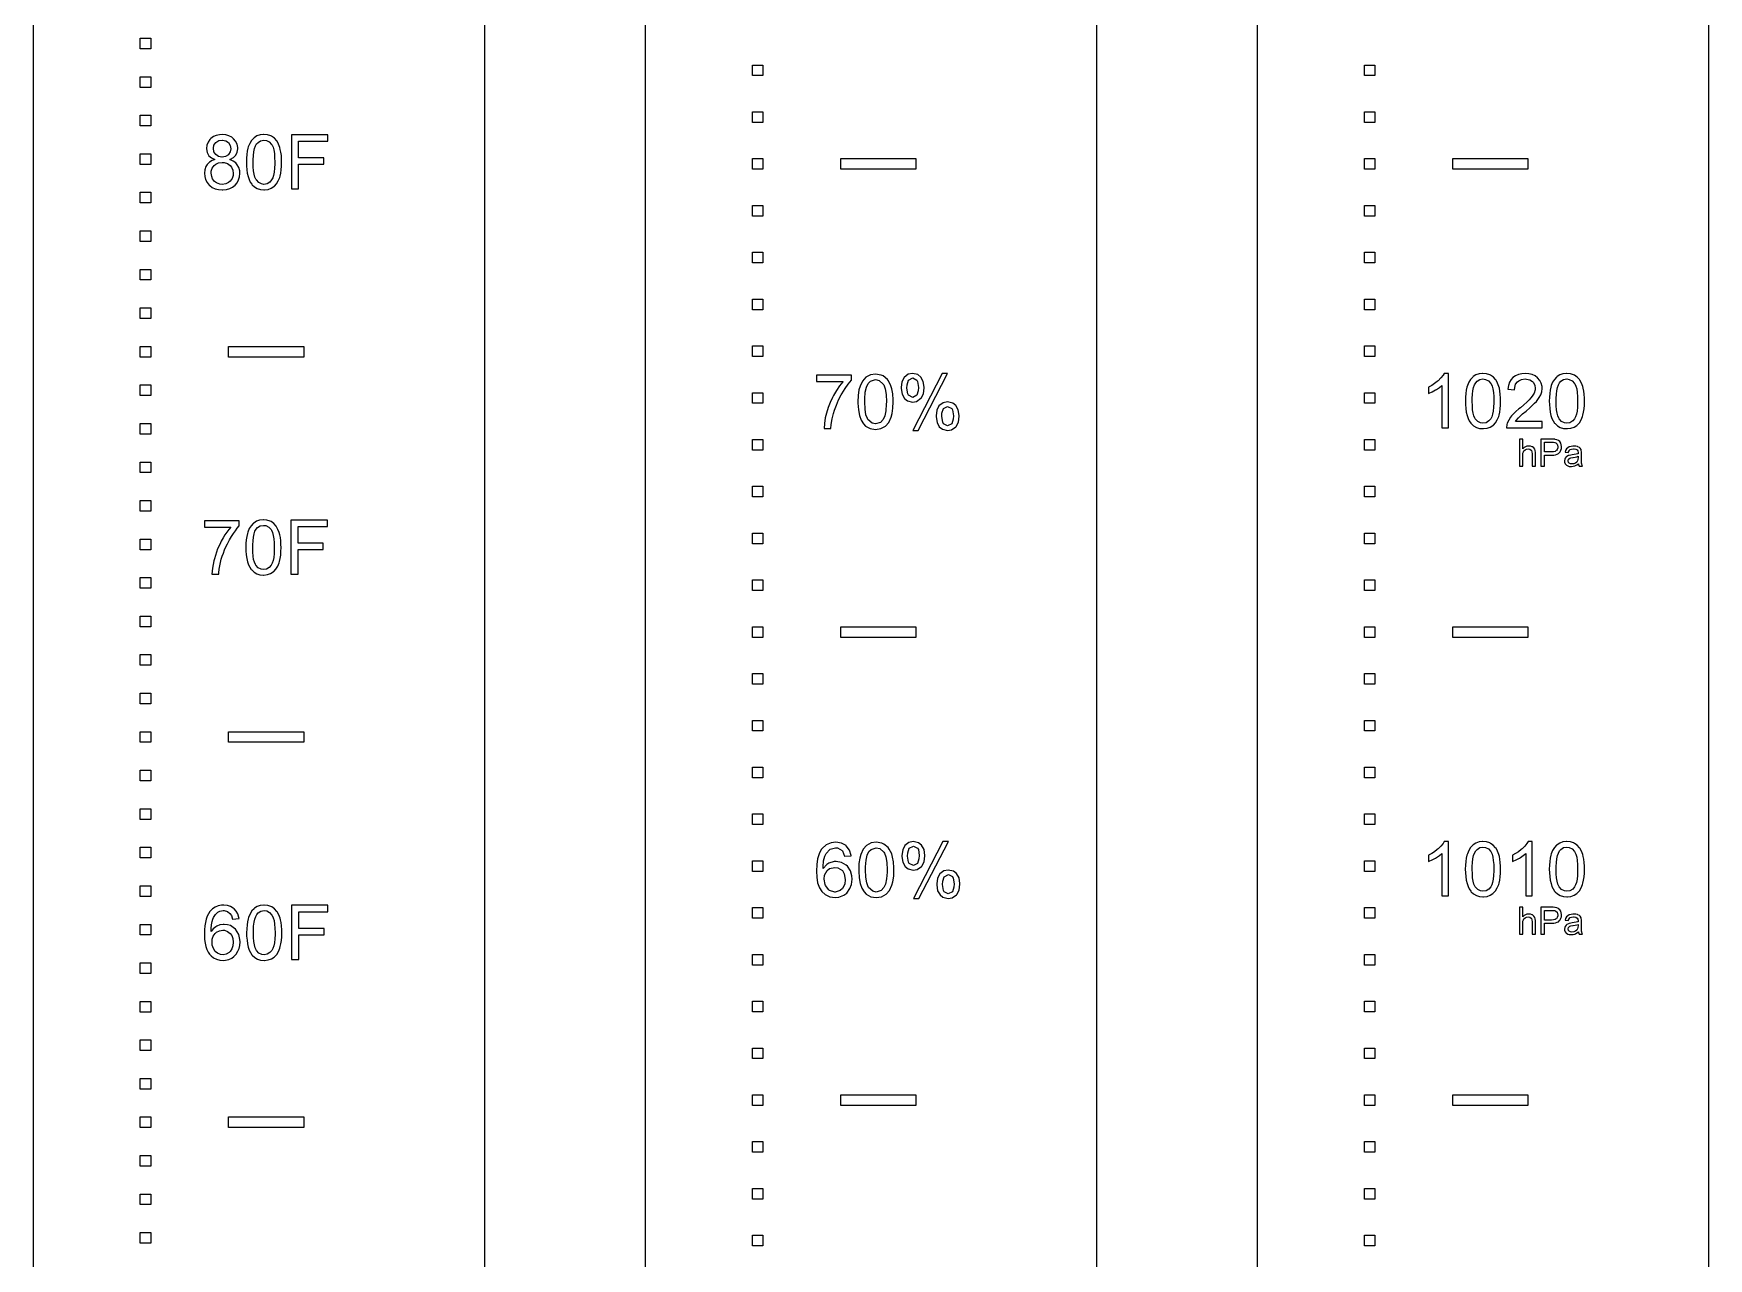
# Model space of a CAD drawing. Header units: inches. Extents: x 17799.5 to 17853.5, y 16359.4 to 16398.9.
# Drawn here: x 17833.978 to 17838.631, y 16377.838 to 16381.24 of the extents above; entities that cross this region are included whole.
import ezdxf

# ---------------------------------------------------------------- set-up
doc = ezdxf.new("R2010")
doc.units = ezdxf.units.IN
doc.header["$MEASUREMENT"] = 0

msp = doc.modelspace()

# ---------------------------------------------------------------- linework, layer by layer
at = {"color": 4, "linetype": 'ByBlock'}
for points in [[(17835.23, 16370.6776), (17833.9776, 16370.6776), (17833.9776, 16384.5786), (17835.23, 16384.5786)], [(17836.9303, 16370.6776), (17835.6779, 16370.6776), (17835.6779, 16384.5786), (17836.9303, 16384.5786)], [(17838.6306, 16370.6776), (17837.3782, 16370.6776), (17837.3782, 16384.5786), (17838.6306, 16384.5786)]]:
    msp.add_lwpolyline(points, close=True, dxfattribs=at)
at = {"color": 2, "linetype": 'ByBlock'}
for points in [[(17834.2743, 16381.2273), (17834.3033, 16381.2273), (17834.3033, 16381.1978), (17834.2743, 16381.1978)], [(17835.9746, 16381.1528), (17836.0036, 16381.1528), (17836.0036, 16381.1233), (17835.9746, 16381.1233)], [(17837.6749, 16381.1528), (17837.7039, 16381.1528), (17837.7039, 16381.1233), (17837.6749, 16381.1233)], [(17834.2743, 16381.1203), (17834.3033, 16381.1203), (17834.3033, 16381.0908), (17834.2743, 16381.0908)], [(17834.2743, 16381.0133), (17834.3033, 16381.0133), (17834.3033, 16380.9838), (17834.2743, 16380.9838)], [(17835.9746, 16381.0228), (17836.0036, 16381.0228), (17836.0036, 16380.9933), (17835.9746, 16380.9933)], [(17837.6749, 16381.0228), (17837.7039, 16381.0228), (17837.7039, 16380.9933), (17837.6749, 16380.9933)], [(17834.2743, 16380.9063), (17834.3033, 16380.9063), (17834.3033, 16380.8768), (17834.2743, 16380.8768)], [(17835.9746, 16380.8928), (17836.0036, 16380.8928), (17836.0036, 16380.8633), (17835.9746, 16380.8633)], [(17836.22, 16380.8928), (17836.4286, 16380.8928), (17836.4286, 16380.8633), (17836.22, 16380.8633)], [(17837.6749, 16380.8928), (17837.7039, 16380.8928), (17837.7039, 16380.8633), (17837.6749, 16380.8633)], [(17837.9203, 16380.8928), (17838.1289, 16380.8928), (17838.1289, 16380.8633), (17837.9203, 16380.8633)], [(17834.2743, 16380.7993), (17834.3033, 16380.7993), (17834.3033, 16380.7698), (17834.2743, 16380.7698)], [(17835.9746, 16380.7628), (17836.0036, 16380.7628), (17836.0036, 16380.7333), (17835.9746, 16380.7333)], [(17837.6749, 16380.7628), (17837.7039, 16380.7628), (17837.7039, 16380.7333), (17837.6749, 16380.7333)], [(17834.2743, 16380.6923), (17834.3033, 16380.6923), (17834.3033, 16380.6628), (17834.2743, 16380.6628)], [(17835.9746, 16380.6328), (17836.0036, 16380.6328), (17836.0036, 16380.6033), (17835.9746, 16380.6033)], [(17837.6749, 16380.6328), (17837.7039, 16380.6328), (17837.7039, 16380.6033), (17837.6749, 16380.6033)], [(17834.2743, 16380.5853), (17834.3033, 16380.5853), (17834.3033, 16380.5558), (17834.2743, 16380.5558)], [(17834.2743, 16380.4783), (17834.3033, 16380.4783), (17834.3033, 16380.4488), (17834.2743, 16380.4488)], [(17835.9746, 16380.5028), (17836.0036, 16380.5028), (17836.0036, 16380.4733), (17835.9746, 16380.4733)], [(17837.6749, 16380.5028), (17837.7039, 16380.5028), (17837.7039, 16380.4733), (17837.6749, 16380.4733)], [(17834.2743, 16380.3713), (17834.3033, 16380.3713), (17834.3033, 16380.3418), (17834.2743, 16380.3418)], [(17834.5197, 16380.3713), (17834.7283, 16380.3713), (17834.7283, 16380.3418), (17834.5197, 16380.3418)], [(17835.9746, 16380.3728), (17836.0036, 16380.3728), (17836.0036, 16380.3433), (17835.9746, 16380.3433)], [(17837.6749, 16380.3728), (17837.7039, 16380.3728), (17837.7039, 16380.3433), (17837.6749, 16380.3433)], [(17834.2743, 16380.2643), (17834.3033, 16380.2643), (17834.3033, 16380.2348), (17834.2743, 16380.2348)], [(17835.9746, 16380.2428), (17836.0036, 16380.2428), (17836.0036, 16380.2133), (17835.9746, 16380.2133)], [(17837.6749, 16380.2428), (17837.7039, 16380.2428), (17837.7039, 16380.2133), (17837.6749, 16380.2133)], [(17834.2743, 16380.1573), (17834.3033, 16380.1573), (17834.3033, 16380.1278), (17834.2743, 16380.1278)], [(17835.9746, 16380.1128), (17836.0036, 16380.1128), (17836.0036, 16380.0833), (17835.9746, 16380.0833)], [(17837.6749, 16380.1128), (17837.7039, 16380.1128), (17837.7039, 16380.0833), (17837.6749, 16380.0833)], [(17834.2743, 16380.0503), (17834.3033, 16380.0503), (17834.3033, 16380.0208), (17834.2743, 16380.0208)], [(17835.9746, 16379.9828), (17836.0036, 16379.9828), (17836.0036, 16379.9533), (17835.9746, 16379.9533)], [(17837.6749, 16379.9828), (17837.7039, 16379.9828), (17837.7039, 16379.9533), (17837.6749, 16379.9533)], [(17834.2743, 16379.9433), (17834.3033, 16379.9433), (17834.3033, 16379.9138), (17834.2743, 16379.9138)], [(17834.2743, 16379.8363), (17834.3033, 16379.8363), (17834.3033, 16379.8068), (17834.2743, 16379.8068)], [(17835.9746, 16379.8528), (17836.0036, 16379.8528), (17836.0036, 16379.8233), (17835.9746, 16379.8233)], [(17837.6749, 16379.8528), (17837.7039, 16379.8528), (17837.7039, 16379.8233), (17837.6749, 16379.8233)], [(17834.2743, 16379.7293), (17834.3033, 16379.7293), (17834.3033, 16379.6998), (17834.2743, 16379.6998)], [(17835.9746, 16379.7228), (17836.0036, 16379.7228), (17836.0036, 16379.6933), (17835.9746, 16379.6933)], [(17837.6749, 16379.7228), (17837.7039, 16379.7228), (17837.7039, 16379.6933), (17837.6749, 16379.6933)], [(17834.2743, 16379.6223), (17834.3033, 16379.6223), (17834.3033, 16379.5928), (17834.2743, 16379.5928)], [(17835.9746, 16379.5928), (17836.0036, 16379.5928), (17836.0036, 16379.5633), (17835.9746, 16379.5633)], [(17836.22, 16379.5928), (17836.4286, 16379.5928), (17836.4286, 16379.5633), (17836.22, 16379.5633)], [(17837.6749, 16379.5928), (17837.7039, 16379.5928), (17837.7039, 16379.5633), (17837.6749, 16379.5633)], [(17837.9203, 16379.5928), (17838.1289, 16379.5928), (17838.1289, 16379.5633), (17837.9203, 16379.5633)], [(17834.2743, 16379.5153), (17834.3033, 16379.5153), (17834.3033, 16379.4858), (17834.2743, 16379.4858)], [(17835.9746, 16379.4628), (17836.0036, 16379.4628), (17836.0036, 16379.4333), (17835.9746, 16379.4333)], [(17837.6749, 16379.4628), (17837.7039, 16379.4628), (17837.7039, 16379.4333), (17837.6749, 16379.4333)], [(17834.2743, 16379.4083), (17834.3033, 16379.4083), (17834.3033, 16379.3788), (17834.2743, 16379.3788)], [(17835.9746, 16379.3328), (17836.0036, 16379.3328), (17836.0036, 16379.3033), (17835.9746, 16379.3033)], [(17837.6749, 16379.3328), (17837.7039, 16379.3328), (17837.7039, 16379.3033), (17837.6749, 16379.3033)], [(17834.2743, 16379.3013), (17834.3033, 16379.3013), (17834.3033, 16379.2718), (17834.2743, 16379.2718)], [(17834.5197, 16379.3013), (17834.7283, 16379.3013), (17834.7283, 16379.2718), (17834.5197, 16379.2718)], [(17834.2743, 16379.1943), (17834.3033, 16379.1943), (17834.3033, 16379.1648), (17834.2743, 16379.1648)], [(17835.9746, 16379.2028), (17836.0036, 16379.2028), (17836.0036, 16379.1733), (17835.9746, 16379.1733)], [(17837.6749, 16379.2028), (17837.7039, 16379.2028), (17837.7039, 16379.1733), (17837.6749, 16379.1733)], [(17834.2743, 16379.0873), (17834.3033, 16379.0873), (17834.3033, 16379.0578), (17834.2743, 16379.0578)], [(17835.9746, 16379.0728), (17836.0036, 16379.0728), (17836.0036, 16379.0433), (17835.9746, 16379.0433)], [(17837.6749, 16379.0728), (17837.7039, 16379.0728), (17837.7039, 16379.0433), (17837.6749, 16379.0433)], [(17834.2743, 16378.9803), (17834.3033, 16378.9803), (17834.3033, 16378.9508), (17834.2743, 16378.9508)], [(17835.9746, 16378.9428), (17836.0036, 16378.9428), (17836.0036, 16378.9133), (17835.9746, 16378.9133)], [(17837.6749, 16378.9428), (17837.7039, 16378.9428), (17837.7039, 16378.9133), (17837.6749, 16378.9133)], [(17834.2743, 16378.8733), (17834.3033, 16378.8733), (17834.3033, 16378.8438), (17834.2743, 16378.8438)], [(17835.9746, 16378.8128), (17836.0036, 16378.8128), (17836.0036, 16378.7833), (17835.9746, 16378.7833)], [(17837.6749, 16378.8128), (17837.7039, 16378.8128), (17837.7039, 16378.7833), (17837.6749, 16378.7833)], [(17834.2743, 16378.7663), (17834.3033, 16378.7663), (17834.3033, 16378.7368), (17834.2743, 16378.7368)], [(17835.9746, 16378.6828), (17836.0036, 16378.6828), (17836.0036, 16378.6533), (17835.9746, 16378.6533)], [(17837.6749, 16378.6828), (17837.7039, 16378.6828), (17837.7039, 16378.6533), (17837.6749, 16378.6533)], [(17834.2743, 16378.6593), (17834.3033, 16378.6593), (17834.3033, 16378.6298), (17834.2743, 16378.6298)], [(17834.2743, 16378.5523), (17834.3033, 16378.5523), (17834.3033, 16378.5228), (17834.2743, 16378.5228)], [(17835.9746, 16378.5528), (17836.0036, 16378.5528), (17836.0036, 16378.5233), (17835.9746, 16378.5233)], [(17837.6749, 16378.5528), (17837.7039, 16378.5528), (17837.7039, 16378.5233), (17837.6749, 16378.5233)], [(17834.2743, 16378.4453), (17834.3033, 16378.4453), (17834.3033, 16378.4158), (17834.2743, 16378.4158)], [(17835.9746, 16378.4228), (17836.0036, 16378.4228), (17836.0036, 16378.3933), (17835.9746, 16378.3933)], [(17837.6749, 16378.4228), (17837.7039, 16378.4228), (17837.7039, 16378.3933), (17837.6749, 16378.3933)], [(17834.2743, 16378.3383), (17834.3033, 16378.3383), (17834.3033, 16378.3088), (17834.2743, 16378.3088)], [(17835.9746, 16378.2928), (17836.0036, 16378.2928), (17836.0036, 16378.2633), (17835.9746, 16378.2633)], [(17836.22, 16378.2928), (17836.4286, 16378.2928), (17836.4286, 16378.2633), (17836.22, 16378.2633)], [(17837.6749, 16378.2928), (17837.7039, 16378.2928), (17837.7039, 16378.2633), (17837.6749, 16378.2633)], [(17837.9203, 16378.2928), (17838.1289, 16378.2928), (17838.1289, 16378.2633), (17837.9203, 16378.2633)], [(17834.2743, 16378.2313), (17834.3033, 16378.2313), (17834.3033, 16378.2018), (17834.2743, 16378.2018)], [(17834.5197, 16378.2313), (17834.7283, 16378.2313), (17834.7283, 16378.2018), (17834.5197, 16378.2018)], [(17835.9746, 16378.1628), (17836.0036, 16378.1628), (17836.0036, 16378.1333), (17835.9746, 16378.1333)], [(17837.6749, 16378.1628), (17837.7039, 16378.1628), (17837.7039, 16378.1333), (17837.6749, 16378.1333)], [(17834.2743, 16378.1243), (17834.3033, 16378.1243), (17834.3033, 16378.0948), (17834.2743, 16378.0948)], [(17834.2743, 16378.0173), (17834.3033, 16378.0173), (17834.3033, 16377.9878), (17834.2743, 16377.9878)], [(17835.9746, 16378.0328), (17836.0036, 16378.0328), (17836.0036, 16378.0033), (17835.9746, 16378.0033)], [(17837.6749, 16378.0328), (17837.7039, 16378.0328), (17837.7039, 16378.0033), (17837.6749, 16378.0033)], [(17834.2743, 16377.9103), (17834.3033, 16377.9103), (17834.3033, 16377.8808), (17834.2743, 16377.8808)], [(17835.9746, 16377.9028), (17836.0036, 16377.9028), (17836.0036, 16377.8733), (17835.9746, 16377.8733)], [(17837.6749, 16377.9028), (17837.7039, 16377.9028), (17837.7039, 16377.8733), (17837.6749, 16377.8733)]]:
    msp.add_lwpolyline(points, close=True, dxfattribs=at)
at = {"color": 2, "linetype": 'ByBlock', "flags": 128}
for points in [[(17834.5449, 16380.9204), (17834.5449, 16380.924), (17834.5431, 16380.933), (17834.5392, 16380.9409), (17834.533, 16380.9481), (17834.5284, 16380.9521), (17834.5204, 16380.9564), (17834.5115, 16380.9589), (17834.5014, 16380.9596), (17834.4946, 16380.9593), (17834.4852, 16380.9575), (17834.4773, 16380.9539), (17834.4701, 16380.9485), (17834.4679, 16380.9463), (17834.4625, 16380.9387), (17834.4593, 16380.9305), (17834.4582, 16380.9211), (17834.4582, 16380.92), (17834.46, 16380.9103), (17834.464, 16380.9024), (17834.465, 16380.9006), (17834.4719, 16380.8948), (17834.4809, 16380.8901), (17834.474, 16380.888), (17834.4661, 16380.8833), (17834.4597, 16380.8768), (17834.4561, 16380.8711), (17834.4532, 16380.862), (17834.4525, 16380.8523), (17834.4532, 16380.8433), (17834.4557, 16380.8347), (17834.46, 16380.8268), (17834.4658, 16380.8195), (17834.4672, 16380.8181), (17834.4744, 16380.8131), (17834.4827, 16380.8091), (17834.4917, 16380.807), (17834.5017, 16380.8062), (17834.5039, 16380.8062), (17834.5136, 16380.8073), (17834.5226, 16380.8098), (17834.5305, 16380.8138), (17834.5374, 16380.8195), (17834.5431, 16380.8257), (17834.5474, 16380.8336), (17834.5503, 16380.8422), (17834.551, 16380.8516), (17834.5507, 16380.8588), (17834.5482, 16380.8678), (17834.5438, 16380.8757), (17834.5395, 16380.8808), (17834.532, 16380.8862), (17834.523, 16380.8901), (17834.5251, 16380.8912), (17834.5334, 16380.8959), (17834.5395, 16380.9024), (17834.5399, 16380.9027), (17834.5438, 16380.911)], [(17834.5244, 16380.9117), (17834.5194, 16380.9042), (17834.519, 16380.9038), (17834.5111, 16380.8988), (17834.5017, 16380.8973), (17834.5007, 16380.8973), (17834.4917, 16380.8991), (17834.4841, 16380.9042), (17834.4837, 16380.9045), (17834.4787, 16380.9121), (17834.4773, 16380.9215), (17834.4787, 16380.9301), (17834.4841, 16380.9377), (17834.4845, 16380.938), (17834.4924, 16380.9431), (17834.5017, 16380.9445), (17834.5025, 16380.9445), (17834.5115, 16380.9427), (17834.519, 16380.9377), (17834.5194, 16380.9373), (17834.5244, 16380.9297), (17834.5262, 16380.9204)], [(17834.6665, 16380.8916), (17834.6662, 16380.9017), (17834.6651, 16380.9107), (17834.6633, 16380.9186), (17834.6618, 16380.924), (17834.6582, 16380.933), (17834.6543, 16380.9409), (17834.6532, 16380.9423), (17834.6467, 16380.9496), (17834.6392, 16380.9549), (17834.6367, 16380.956), (17834.6277, 16380.9589), (17834.6179, 16380.9596), (17834.6169, 16380.9596), (17834.6071, 16380.9585), (17834.5982, 16380.9557), (17834.591, 16380.951), (17834.5895, 16380.9496), (17834.5834, 16380.9431), (17834.5784, 16380.9351), (17834.5744, 16380.9258), (17834.5733, 16380.9218), (17834.5715, 16380.9135), (17834.5701, 16380.9042), (17834.5694, 16380.8941), (17834.569, 16380.8829), (17834.5694, 16380.8732), (17834.5701, 16380.862), (17834.5715, 16380.852), (17834.5737, 16380.843), (17834.5766, 16380.835), (17834.5798, 16380.8278), (17834.5838, 16380.8217), (17834.5852, 16380.8203), (17834.5917, 16380.8142), (17834.5992, 16380.8098), (17834.6082, 16380.8073), (17834.6179, 16380.8062), (17834.6194, 16380.8062), (17834.6291, 16380.8073), (17834.6377, 16380.8106), (17834.6453, 16380.8152), (17834.6467, 16380.8163), (17834.6525, 16380.8228), (17834.6575, 16380.8307), (17834.6615, 16380.8404), (17834.6625, 16380.844), (17834.6644, 16380.8523), (17834.6658, 16380.8617), (17834.6665, 16380.8718), (17834.6669, 16380.8829)], [(17834.6478, 16380.8782), (17834.6474, 16380.866), (17834.6464, 16380.8552), (17834.6446, 16380.8462), (17834.6421, 16380.8394), (17834.6392, 16380.8336), (17834.6341, 16380.8278), (17834.6266, 16380.8232), (17834.6179, 16380.8214), (17834.6111, 16380.8224), (17834.6032, 16380.8264), (17834.5967, 16380.8336), (17834.5956, 16380.8354), (17834.5928, 16380.8415), (17834.5906, 16380.8494), (17834.5892, 16380.8588), (17834.5881, 16380.87), (17834.5881, 16380.8829), (17834.5881, 16380.8898), (17834.5888, 16380.9017), (17834.5899, 16380.9121), (17834.5917, 16380.9207), (17834.5942, 16380.9279), (17834.5974, 16380.9337), (17834.6014, 16380.938), (17834.6086, 16380.9427), (17834.6176, 16380.9445), (17834.6248, 16380.9434), (17834.6327, 16380.9395), (17834.6392, 16380.9322), (17834.6403, 16380.9305), (17834.6431, 16380.9243), (17834.6453, 16380.9168), (17834.6467, 16380.9071), (17834.6474, 16380.8959), (17834.6478, 16380.8829)], [(17834.714, 16380.8772), (17834.7842, 16380.8772), (17834.7842, 16380.8948), (17834.714, 16380.8948), (17834.714, 16380.9413), (17834.7953, 16380.9413), (17834.7953, 16380.9589), (17834.6939, 16380.9589), (17834.6939, 16380.8088), (17834.714, 16380.8088)], [(17834.532, 16380.8458), (17834.5291, 16380.8372), (17834.5237, 16380.83), (17834.5197, 16380.8264), (17834.5115, 16380.8228), (17834.5021, 16380.8214), (17834.4949, 16380.8221), (17834.4859, 16380.8257), (17834.4805, 16380.8293), (17834.4751, 16380.8369), (17834.4726, 16380.843), (17834.4712, 16380.8523), (17834.4715, 16380.8577), (17834.4744, 16380.8664), (17834.4798, 16380.8736), (17834.4837, 16380.8772), (17834.4917, 16380.8811), (17834.5014, 16380.8822), (17834.5075, 16380.8818), (17834.5161, 16380.879), (17834.5237, 16380.8736), (17834.5273, 16380.8693), (17834.5309, 16380.861), (17834.5323, 16380.8516)], [(17836.1852, 16380.2012), (17836.1807, 16380.1862), (17836.1772, 16380.1727), (17836.1746, 16380.157), (17836.1736, 16380.1435), (17836.1925, 16380.1435), (17836.1935, 16380.1547), (17836.1961, 16380.1701), (17836.1996, 16380.1849), (17836.2025, 16380.1942), (17836.2079, 16380.2086), (17836.214, 16380.2227), (17836.2214, 16380.2368), (17836.223, 16380.2397), (17836.2319, 16380.2544), (17836.2409, 16380.2669), (17836.2495, 16380.2775), (17836.2495, 16380.2916), (17836.1525, 16380.2916), (17836.1525, 16380.274), (17836.2262, 16380.274), (17836.2255, 16380.2733), (17836.2166, 16380.2621), (17836.2079, 16380.2493), (17836.1996, 16380.2349), (17836.197, 16380.2297), (17836.1906, 16380.2156)], [(17836.3655, 16380.2233), (17836.3645, 16380.24), (17836.3623, 16380.2532), (17836.3594, 16380.2621), (17836.353, 16380.2753), (17836.3498, 16380.2798), (17836.338, 16380.2894), (17836.3322, 16380.2919), (17836.3168, 16380.2942), (17836.3024, 16380.2923), (17836.2896, 16380.2855), (17836.2803, 16380.2749), (17836.2736, 16380.2605), (17836.2707, 16380.2503), (17836.2688, 16380.2352), (17836.2678, 16380.2176), (17836.2678, 16380.214), (17836.2691, 16380.1955), (17836.272, 16380.1797), (17836.2764, 16380.1669), (17836.2829, 16380.1563), (17836.2886, 16380.1502), (17836.3014, 16380.1432), (17836.3168, 16380.141), (17836.3312, 16380.1429), (17836.344, 16380.1499), (17836.3533, 16380.1602), (17836.3604, 16380.1749), (17836.3629, 16380.1849), (17836.3649, 16380.1999), (17836.3658, 16380.2176)], [(17836.452, 16380.258), (17836.4494, 16380.2743), (17836.4427, 16380.2862), (17836.434, 16380.2929), (17836.4193, 16380.2961), (17836.4071, 16380.2939), (17836.3959, 16380.2849), (17836.3902, 16380.2733), (17836.3879, 16380.2576), (17836.3879, 16380.2548), (17836.3905, 16380.2387), (17836.3969, 16380.2269), (17836.4052, 16380.2204), (17836.4196, 16380.2169), (17836.4305, 16380.2185), (17836.4427, 16380.2272), (17836.4433, 16380.2278), (17836.4497, 16380.24), (17836.452, 16380.2564)], [(17836.517, 16380.2961), (17836.5019, 16380.2961), (17836.4199, 16380.1381), (17836.4353, 16380.1381)], [(17837.9081, 16380.1452), (17837.9081, 16380.2963), (17837.8961, 16380.2963), (17837.8931, 16380.291), (17837.8875, 16380.2836), (17837.8801, 16380.2761), (17837.8771, 16380.2738), (17837.8696, 16380.2682), (17837.8618, 16380.263), (17837.8528, 16380.2585), (17837.8528, 16380.2406), (17837.855, 16380.2413), (17837.8632, 16380.2451), (17837.8722, 16380.2503), (17837.8748, 16380.2518), (17837.883, 16380.2574), (17837.8898, 16380.263), (17837.8898, 16380.1452)], [(17838.053, 16380.2279), (17838.0523, 16380.2383), (17838.0512, 16380.2473), (17838.0497, 16380.2551), (17838.0482, 16380.2604), (17838.0448, 16380.2694), (17838.0403, 16380.2772), (17838.0392, 16380.2791), (17838.0329, 16380.2862), (17838.0254, 16380.2914), (17838.0228, 16380.2926), (17838.0142, 16380.2952), (17838.0041, 16380.2963), (17838.003, 16380.2963), (17837.9933, 16380.2952), (17837.9847, 16380.2922), (17837.9772, 16380.2873), (17837.9757, 16380.2862), (17837.9697, 16380.2798), (17837.9649, 16380.2716), (17837.9608, 16380.2623), (17837.9596, 16380.2581), (17837.9578, 16380.2499), (17837.9563, 16380.2409), (17837.9555, 16380.2305), (17837.9552, 16380.2193), (17837.9555, 16380.2099), (17837.9563, 16380.1987), (17837.9578, 16380.1886), (17837.96, 16380.1796), (17837.9626, 16380.1714), (17837.966, 16380.1643), (17837.9701, 16380.1583), (17837.9712, 16380.1568), (17837.978, 16380.1508), (17837.9858, 16380.1463), (17837.9944, 16380.1437), (17838.0041, 16380.143), (17838.0056, 16380.143), (17838.0153, 16380.1441), (17838.0239, 16380.1471), (17838.0314, 16380.1516), (17838.0329, 16380.1527), (17838.0388, 16380.1594), (17838.0437, 16380.1673), (17838.0478, 16380.1766), (17838.0489, 16380.1807), (17838.0508, 16380.189), (17838.0519, 16380.1979), (17838.0527, 16380.2084), (17838.053, 16380.2193)], [(17838.1681, 16380.26), (17838.1659, 16380.269), (17838.1618, 16380.2768), (17838.1558, 16380.2843), (17838.149, 16380.2892), (17838.1412, 16380.2933), (17838.1319, 16380.2955), (17838.1218, 16380.2963), (17838.1121, 16380.2955), (17838.1027, 16380.2937), (17838.0945, 16380.2899), (17838.0874, 16380.2851), (17838.0822, 16380.2795), (17838.0777, 16380.272), (17838.0747, 16380.263), (17838.0728, 16380.2529), (17838.0919, 16380.2507), (17838.0923, 16380.257), (17838.0949, 16380.266), (17838.1001, 16380.2727), (17838.1035, 16380.2757), (17838.1113, 16380.2795), (17838.121, 16380.281), (17838.1251, 16380.2806), (17838.1341, 16380.2783), (17838.1416, 16380.2735), (17838.1431, 16380.272), (17838.1479, 16380.2641), (17838.1494, 16380.2548), (17838.149, 16380.2503), (17838.1461, 16380.2417), (17838.1408, 16380.2327), (17838.1375, 16380.2286), (17838.1322, 16380.2226), (17838.1255, 16380.2163), (17838.1173, 16380.2088), (17838.108, 16380.2009), (17838.1038, 16380.1976), (17838.0956, 16380.1905), (17838.0893, 16380.1841), (17838.0837, 16380.1781), (17838.0807, 16380.1744), (17838.0755, 16380.1662), (17838.0717, 16380.1583), (17838.0706, 16380.1549), (17838.0695, 16380.1452), (17838.1685, 16380.1452), (17838.1685, 16380.1632), (17838.0949, 16380.1632), (17838.0967, 16380.1654), (17838.1027, 16380.1733), (17838.1072, 16380.1774), (17838.1143, 16380.1837), (17838.124, 16380.1919), (17838.1248, 16380.1923), (17838.1337, 16380.2002), (17838.1412, 16380.2073), (17838.1475, 16380.2133), (17838.1524, 16380.2185), (17838.1547, 16380.2211), (17838.1606, 16380.229), (17838.1647, 16380.2368), (17838.1674, 16380.2451), (17838.1685, 16380.2544)], [(17838.2858, 16380.2279), (17838.2854, 16380.2383), (17838.2843, 16380.2473), (17838.2828, 16380.2551), (17838.2813, 16380.2604), (17838.2776, 16380.2694), (17838.2735, 16380.2772), (17838.2723, 16380.2791), (17838.266, 16380.2862), (17838.2585, 16380.2914), (17838.2559, 16380.2926), (17838.2469, 16380.2952), (17838.2372, 16380.2963), (17838.2361, 16380.2963), (17838.2264, 16380.2952), (17838.2174, 16380.2922), (17838.21, 16380.2873), (17838.2088, 16380.2862), (17838.2029, 16380.2798), (17838.1976, 16380.2716), (17838.1939, 16380.2623), (17838.1924, 16380.2581), (17838.1905, 16380.2499), (17838.1894, 16380.2409), (17838.1886, 16380.2305), (17838.1883, 16380.2193), (17838.1886, 16380.2099), (17838.1894, 16380.1987), (17838.1909, 16380.1886), (17838.1928, 16380.1796), (17838.1957, 16380.1714), (17838.1991, 16380.1643), (17838.2032, 16380.1583), (17838.2044, 16380.1568), (17838.2111, 16380.1508), (17838.2185, 16380.1463), (17838.2275, 16380.1437), (17838.2372, 16380.143), (17838.2387, 16380.143), (17838.2484, 16380.1441), (17838.257, 16380.1471), (17838.2645, 16380.1516), (17838.266, 16380.1527), (17838.272, 16380.1594), (17838.2768, 16380.1673), (17838.2806, 16380.1766), (17838.2817, 16380.1807), (17838.2835, 16380.189), (17838.2851, 16380.1979), (17838.2858, 16380.2084), (17838.2862, 16380.2193)], [(17836.3466, 16380.2112), (17836.3453, 16380.1926), (17836.3428, 16380.1781), (17836.3383, 16380.1682), (17836.3303, 16380.1602), (17836.3168, 16380.156), (17836.3069, 16380.1583), (17836.2957, 16380.1682), (17836.2941, 16380.1708), (17836.2899, 16380.1817), (17836.2877, 16380.1974), (17836.2867, 16380.2176), (17836.287, 16380.2259), (17836.2883, 16380.2442), (17836.2915, 16380.2583), (17836.2963, 16380.2682), (17836.3027, 16380.2746), (17836.3165, 16380.2791), (17836.3267, 16380.2769), (17836.3383, 16380.2669), (17836.3396, 16380.2644), (17836.3437, 16380.2535), (17836.346, 16380.2378), (17836.3469, 16380.2176)], [(17836.4356, 16380.248), (17836.4315, 16380.2355), (17836.4199, 16380.2294), (17836.4084, 16380.2355), (17836.4065, 16380.2394), (17836.4039, 16380.2557), (17836.4046, 16380.265), (17836.4084, 16380.2775), (17836.4199, 16380.2836), (17836.4315, 16380.2775), (17836.4337, 16380.2737), (17836.436, 16380.2573)], [(17838.034, 16380.2148), (17838.0336, 16380.2024), (17838.0325, 16380.1916), (17838.0306, 16380.183), (17838.0284, 16380.1759), (17838.0258, 16380.1703), (17838.0202, 16380.1643), (17838.0127, 16380.1594), (17838.0041, 16380.1579), (17837.9974, 16380.1591), (17837.9895, 16380.1632), (17837.9828, 16380.1703), (17837.9817, 16380.1721), (17837.9791, 16380.1781), (17837.9768, 16380.1856), (17837.9753, 16380.1953), (17837.9746, 16380.2065), (17837.9742, 16380.2193), (17837.9742, 16380.2264), (17837.975, 16380.2383), (17837.9761, 16380.2484), (17837.978, 16380.257), (17837.9806, 16380.2645), (17837.9839, 16380.2701), (17837.9877, 16380.2746), (17837.9951, 16380.2795), (17838.0041, 16380.281), (17838.0112, 16380.2798), (17838.019, 16380.2757), (17838.0258, 16380.2686), (17838.0269, 16380.2671), (17838.0295, 16380.2608), (17838.0314, 16380.2533), (17838.0329, 16380.2436), (17838.034, 16380.2323), (17838.0344, 16380.2193)], [(17838.2671, 16380.2148), (17838.2667, 16380.2024), (17838.2656, 16380.1916), (17838.2637, 16380.183), (17838.2615, 16380.1759), (17838.2585, 16380.1703), (17838.2533, 16380.1643), (17838.2458, 16380.1594), (17838.2372, 16380.1579), (17838.2305, 16380.1591), (17838.2226, 16380.1632), (17838.2159, 16380.1703), (17838.2148, 16380.1721), (17838.2122, 16380.1781), (17838.21, 16380.1856), (17838.2085, 16380.1953), (17838.2077, 16380.2065), (17838.2073, 16380.2193), (17838.2073, 16380.2264), (17838.2081, 16380.2383), (17838.2092, 16380.2484), (17838.2111, 16380.257), (17838.2137, 16380.2645), (17838.2167, 16380.2701), (17838.2204, 16380.2746), (17838.2279, 16380.2795), (17838.2368, 16380.281), (17838.244, 16380.2798), (17838.2518, 16380.2757), (17838.2585, 16380.2686), (17838.2596, 16380.2671), (17838.2623, 16380.2608), (17838.2645, 16380.2533), (17838.266, 16380.2436), (17838.2667, 16380.2323), (17838.2671, 16380.2193)], [(17836.549, 16380.1791), (17836.5465, 16380.1955), (17836.5397, 16380.2073), (17836.5311, 16380.214), (17836.5164, 16380.2172), (17836.5042, 16380.215), (17836.493, 16380.206), (17836.4872, 16380.1945), (17836.485, 16380.1788), (17836.485, 16380.1762), (17836.4875, 16380.1599), (17836.4939, 16380.148), (17836.5023, 16380.1416), (17836.5167, 16380.1381), (17836.5276, 16380.1397), (17836.5397, 16380.1483), (17836.5404, 16380.149), (17836.5468, 16380.1611), (17836.549, 16380.1775)], [(17836.5327, 16380.1692), (17836.5285, 16380.1567), (17836.517, 16380.1506), (17836.5055, 16380.1567), (17836.5032, 16380.1605), (17836.501, 16380.1768), (17836.5013, 16380.1862), (17836.5055, 16380.1987), (17836.517, 16380.2047), (17836.5285, 16380.1987), (17836.5308, 16380.1948), (17836.533, 16380.1781)], [(17838.1406, 16380.0388), (17838.15, 16380.0388), (17838.15, 16380.0734), (17838.1498, 16380.0769), (17838.1492, 16380.0818), (17838.1479, 16380.0855), (17838.1455, 16380.0894), (17838.1416, 16380.0923), (17838.1405, 16380.0927), (17838.136, 16380.0941), (17838.1312, 16380.0945), (17838.1264, 16380.0941), (17838.1221, 16380.0927), (17838.1182, 16380.0904), (17838.1148, 16380.0871), (17838.1148, 16380.1139), (17838.1056, 16380.1139), (17838.1056, 16380.0388), (17838.1148, 16380.0388), (17838.1148, 16380.0687), (17838.1148, 16380.0696), (17838.1152, 16380.0747), (17838.1164, 16380.0788), (17838.118, 16380.0813), (17838.1215, 16380.0845), (17838.1246, 16380.0859), (17838.1293, 16380.0867), (17838.134, 16380.0858), (17838.1378, 16380.0835), (17838.1385, 16380.0826), (17838.1401, 16380.0786), (17838.1406, 16380.0734)], [(17838.2223, 16380.0934), (17838.2217, 16380.0981), (17838.2201, 16380.1026), (17838.22, 16380.1026), (17838.2174, 16380.1068), (17838.2141, 16380.1098), (17838.2136, 16380.1101), (17838.2096, 16380.1121), (17838.2048, 16380.1132), (17838.2033, 16380.1135), (17838.199, 16380.1139), (17838.1934, 16380.1139), (17838.165, 16380.1139), (17838.165, 16380.0388), (17838.1751, 16380.0388), (17838.1751, 16380.0694), (17838.1943, 16380.0694), (17838.1947, 16380.0694), (17838.2006, 16380.0697), (17838.2056, 16380.0706), (17838.2099, 16380.0719), (17838.2135, 16380.0737), (17838.2162, 16380.076), (17838.2185, 16380.079), (17838.2207, 16380.0831), (17838.2218, 16380.0874), (17838.2223, 16380.0923)], [(17838.2119, 16380.0898), (17838.2106, 16380.0854), (17838.2081, 16380.0819), (17838.2078, 16380.0818), (17838.2045, 16380.0798), (17838.2, 16380.0786), (17838.1944, 16380.0783), (17838.1751, 16380.0783), (17838.1751, 16380.1052), (17838.1941, 16380.1052), (17838.1997, 16380.105), (17838.2035, 16380.1045), (17838.2063, 16380.1033), (17838.2098, 16380.1), (17838.2114, 16380.0967), (17838.2121, 16380.092)], [(17838.2783, 16380.0454), (17838.2782, 16380.0465), (17838.2779, 16380.0499), (17838.2778, 16380.0549), (17838.2778, 16380.0617), (17838.2778, 16380.074), (17838.2776, 16380.0786), (17838.2773, 16380.0825), (17838.2766, 16380.0848), (17838.2745, 16380.0888), (17838.2725, 16380.0905), (17838.268, 16380.0928), (17838.2664, 16380.0934), (17838.262, 16380.0943), (17838.2567, 16380.0945), (17838.2534, 16380.0944), (17838.2487, 16380.0938), (17838.2443, 16380.0927), (17838.2439, 16380.0924), (17838.2395, 16380.0901), (17838.2363, 16380.0872), (17838.2359, 16380.0867), (17838.2337, 16380.0826), (17838.2322, 16380.0777), (17838.2412, 16380.0766), (17838.2412, 16380.0767), (17838.2432, 16380.0815), (17838.2458, 16380.0846), (17838.2462, 16380.0849), (17838.2501, 16380.0864), (17838.2554, 16380.0869), (17838.2575, 16380.0868), (17838.2623, 16380.0858), (17838.2659, 16380.0838), (17838.2677, 16380.0809), (17838.2685, 16380.0759), (17838.2685, 16380.0734), (17838.2667, 16380.0729), (17838.2629, 16380.072), (17838.2578, 16380.071), (17838.252, 16380.0703), (17838.2478, 16380.0697), (17838.2438, 16380.0688), (17838.2413, 16380.068), (17838.2372, 16380.0658), (17838.2353, 16380.0644), (17838.2324, 16380.0605), (17838.2313, 16380.0579), (17838.2306, 16380.0532), (17838.231, 16380.0499), (17838.2326, 16380.0456), (17838.2355, 16380.0421), (17838.236, 16380.0416), (17838.2396, 16380.0394), (17838.2439, 16380.0381), (17838.2492, 16380.0377), (17838.2501, 16380.0377), (17838.2548, 16380.0383), (17838.2594, 16380.0394), (17838.2611, 16380.0403), (17838.2651, 16380.0424), (17838.2692, 16380.0456), (17838.2696, 16380.0433), (17838.271, 16380.0388), (17838.2806, 16380.0388), (17838.2796, 16380.041)], [(17838.268, 16380.0575), (17838.267, 16380.0536), (17838.2646, 16380.0502), (17838.2608, 16380.0473), (17838.2606, 16380.047), (17838.2563, 16380.0454), (17838.2514, 16380.0449), (17838.2469, 16380.0454), (17838.2432, 16380.0473), (17838.2418, 16380.0492), (17838.2405, 16380.0535), (17838.2418, 16380.0579), (17838.2454, 16380.061), (17838.2479, 16380.0617), (17838.2534, 16380.0627), (17838.2548, 16380.063), (17838.2604, 16380.064), (17838.2649, 16380.065), (17838.2685, 16380.0663), (17838.2685, 16380.0628)], [(17834.4859, 16379.7997), (17834.483, 16379.7908), (17834.4801, 16379.7817), (17834.4787, 16379.7756), (17834.4765, 16379.7655), (17834.4747, 16379.7558), (17834.4737, 16379.7472), (17834.4733, 16379.7389), (17834.4924, 16379.7389), (17834.4924, 16379.7429), (17834.4935, 16379.7529), (17834.4949, 16379.7623), (17834.4971, 16379.7713), (17834.4992, 16379.7803), (17834.5017, 16379.7886), (17834.505, 16379.7972), (17834.5086, 16379.8062), (17834.5122, 16379.8149), (17834.5165, 16379.8235), (17834.5211, 16379.8322), (17834.5222, 16379.8343), (17834.5276, 16379.8433), (17834.533, 16379.852), (17834.5384, 16379.8595), (17834.5438, 16379.8667), (17834.5492, 16379.8729), (17834.5492, 16379.8873), (17834.4524, 16379.8873), (17834.4524, 16379.8692), (17834.5258, 16379.8692), (17834.5204, 16379.8628), (17834.515, 16379.8556), (17834.5096, 16379.8476), (17834.5042, 16379.8394), (17834.4992, 16379.83), (17834.4974, 16379.826), (17834.4931, 16379.8174), (17834.4891, 16379.8088)], [(17834.6651, 16379.8213), (17834.6647, 16379.8318), (17834.6636, 16379.8408), (17834.6618, 16379.8484), (17834.6604, 16379.8541), (17834.6568, 16379.8631), (17834.6528, 16379.8707), (17834.6517, 16379.8725), (17834.6453, 16379.8797), (17834.6377, 16379.8847), (17834.6352, 16379.8862), (17834.6262, 16379.8887), (17834.6165, 16379.8898), (17834.6154, 16379.8898), (17834.6057, 16379.8887), (17834.5967, 16379.8858), (17834.5895, 16379.8808), (17834.5881, 16379.8797), (17834.582, 16379.8732), (17834.5769, 16379.8653), (17834.573, 16379.8559), (17834.5719, 16379.8516), (17834.5701, 16379.8437), (17834.5687, 16379.8343), (17834.5679, 16379.8242), (17834.5676, 16379.8131), (17834.5679, 16379.8033), (17834.5687, 16379.7922), (17834.5701, 16379.7821), (17834.5723, 16379.7731), (17834.5751, 16379.7648), (17834.5784, 16379.758), (17834.5823, 16379.7519), (17834.5838, 16379.7504), (17834.5902, 16379.7443), (17834.5978, 16379.74), (17834.6068, 16379.7371), (17834.6165, 16379.7364), (17834.6179, 16379.7364), (17834.6277, 16379.7375), (17834.6363, 16379.7403), (17834.6438, 16379.7454), (17834.6453, 16379.7465), (17834.651, 16379.7529), (17834.6561, 16379.7609), (17834.66, 16379.7702), (17834.6611, 16379.7742), (17834.6629, 16379.7825), (17834.6644, 16379.7915), (17834.6651, 16379.8019), (17834.6654, 16379.8131)], [(17834.6464, 16379.808), (17834.646, 16379.7958), (17834.6449, 16379.7853), (17834.6431, 16379.7764), (17834.6406, 16379.7691), (17834.6377, 16379.7637), (17834.6327, 16379.7576), (17834.6251, 16379.7529), (17834.6165, 16379.7515), (17834.6097, 16379.7526), (17834.6017, 16379.7565), (17834.5953, 16379.7637), (17834.5942, 16379.7655), (17834.5913, 16379.7717), (17834.5892, 16379.7792), (17834.5877, 16379.7889), (17834.5866, 16379.8001), (17834.5866, 16379.8131), (17834.5866, 16379.8199), (17834.5874, 16379.8318), (17834.5884, 16379.8419), (17834.5902, 16379.8509), (17834.5928, 16379.8581), (17834.596, 16379.8638), (17834.5999, 16379.8682), (17834.6071, 16379.8729), (17834.6161, 16379.8743), (17834.6233, 16379.8736), (17834.6312, 16379.8692), (17834.6377, 16379.8624), (17834.6392, 16379.8606), (17834.6417, 16379.8545), (17834.6438, 16379.8466), (17834.6453, 16379.8372), (17834.646, 16379.826), (17834.6464, 16379.8131)], [(17834.7126, 16379.807), (17834.7827, 16379.807), (17834.7827, 16379.825), (17834.7126, 16379.825), (17834.7126, 16379.8714), (17834.7939, 16379.8714), (17834.7939, 16379.8891), (17834.6924, 16379.8891), (17834.6924, 16379.7389), (17834.7126, 16379.7389)], [(17836.1709, 16378.9262), (17836.1725, 16378.9429), (17836.1761, 16378.9557), (17836.1799, 16378.9634), (17836.1899, 16378.9743), (17836.1908, 16378.9749), (17836.2052, 16378.9791), (17836.211, 16378.9785), (17836.2239, 16378.9711), (17836.2248, 16378.9701), (17836.2306, 16378.9554), (17836.2488, 16378.957), (17836.2488, 16378.9576), (17836.2444, 16378.9727), (17836.2354, 16378.9842), (17836.2347, 16378.9849), (17836.2222, 16378.9919), (17836.2065, 16378.9942), (17836.1931, 16378.9926), (17836.1796, 16378.9871), (17836.1687, 16378.9772), (17836.1661, 16378.9737), (17836.1604, 16378.9624), (17836.1559, 16378.9486), (17836.1536, 16378.9326), (17836.1527, 16378.9137), (17836.1533, 16378.8976), (17836.1559, 16378.8812), (17836.1607, 16378.8681), (17836.1671, 16378.8578), (17836.1764, 16378.8495), (17836.1895, 16378.843), (17836.2046, 16378.8408), (17836.2149, 16378.8418), (17836.229, 16378.8472), (17836.2367, 16378.8533), (17836.2456, 16378.8658), (17836.2498, 16378.8767), (17836.2517, 16378.8921), (17836.2511, 16378.9008), (17836.2469, 16378.9153), (17836.2386, 16378.9275), (17836.2351, 16378.931), (17836.2222, 16378.9383), (17836.2075, 16378.9409), (17836.2017, 16378.9406), (17836.1873, 16378.9361), (17836.1815, 16378.9323), (17836.1709, 16378.921)], [(17836.3678, 16378.9233), (17836.3665, 16378.94), (17836.3643, 16378.9531), (17836.3617, 16378.9621), (17836.355, 16378.9753), (17836.3518, 16378.9797), (17836.3399, 16378.9894), (17836.3345, 16378.9919), (17836.3187, 16378.9942), (17836.3046, 16378.9923), (17836.2918, 16378.9855), (17836.2825, 16378.9749), (17836.2755, 16378.9605), (17836.2729, 16378.9502), (17836.2707, 16378.9351), (17836.27, 16378.9175), (17836.27, 16378.914), (17836.271, 16378.8957), (17836.2739, 16378.88), (17836.2787, 16378.8668), (17836.2848, 16378.8565), (17836.2908, 16378.8501), (17836.3034, 16378.843), (17836.3187, 16378.8408), (17836.3332, 16378.843), (17836.346, 16378.8498), (17836.3553, 16378.8604), (17836.3623, 16378.8748), (17836.3649, 16378.8848), (17836.3671, 16378.8999), (17836.3678, 16378.9175)], [(17836.454, 16378.9579), (17836.4515, 16378.9743), (17836.4447, 16378.9862), (17836.4361, 16378.9929), (17836.4213, 16378.9961), (17836.4091, 16378.9939), (17836.3979, 16378.9849), (17836.3922, 16378.9733), (17836.3899, 16378.9576), (17836.3899, 16378.9551), (17836.3925, 16378.9387), (17836.3989, 16378.9268), (17836.4072, 16378.9204), (17836.4217, 16378.9169), (17836.4322, 16378.9188), (17836.4447, 16378.9271), (17836.4454, 16378.9278), (17836.4518, 16378.94), (17836.454, 16378.9563)], [(17836.5191, 16378.9961), (17836.5041, 16378.9961), (17836.422, 16378.8379), (17836.4374, 16378.8379)], [(17837.9081, 16378.8454), (17837.9081, 16378.9961), (17837.8961, 16378.9961), (17837.8931, 16378.9909), (17837.8875, 16378.9837), (17837.88, 16378.9763), (17837.8771, 16378.9737), (17837.8696, 16378.968), (17837.8617, 16378.9632), (17837.8528, 16378.9583), (17837.8528, 16378.9408), (17837.855, 16378.9415), (17837.8632, 16378.9452), (17837.8722, 16378.9501), (17837.8748, 16378.9516), (17837.883, 16378.9572), (17837.8898, 16378.9628), (17837.8898, 16378.8454)], [(17838.053, 16378.928), (17838.0523, 16378.9381), (17838.0512, 16378.9475), (17838.0497, 16378.9549), (17838.0482, 16378.9606), (17838.0448, 16378.9695), (17838.0403, 16378.9774), (17838.0392, 16378.9789), (17838.0328, 16378.986), (17838.0254, 16378.9912), (17838.0228, 16378.9927), (17838.0142, 16378.9953), (17838.0041, 16378.9961), (17838.003, 16378.9961), (17837.9932, 16378.995), (17837.9846, 16378.992), (17837.9772, 16378.9875), (17837.9757, 16378.9864), (17837.9697, 16378.9796), (17837.9649, 16378.9718), (17837.9607, 16378.9624), (17837.9596, 16378.9583), (17837.9578, 16378.9501), (17837.9563, 16378.9408), (17837.9555, 16378.9307), (17837.9551, 16378.9194), (17837.9555, 16378.9097), (17837.9563, 16378.8989), (17837.9578, 16378.8888), (17837.96, 16378.8794), (17837.9626, 16378.8716), (17837.966, 16378.8645), (17837.9701, 16378.8585), (17837.9712, 16378.857), (17837.9779, 16378.8506), (17837.9858, 16378.8465), (17837.9944, 16378.8435), (17838.0041, 16378.8428), (17838.0056, 16378.8428), (17838.0153, 16378.8439), (17838.0239, 16378.8469), (17838.0313, 16378.8518), (17838.0328, 16378.8529), (17838.0388, 16378.8592), (17838.0437, 16378.8675), (17838.0478, 16378.8768), (17838.0489, 16378.8809), (17838.0508, 16378.8888), (17838.0519, 16378.8981), (17838.0526, 16378.9082), (17838.053, 16378.9194)], [(17838.1292, 16378.9961), (17838.1262, 16378.9909), (17838.1206, 16378.9837), (17838.1128, 16378.9763), (17838.1102, 16378.9737), (17838.1027, 16378.968), (17838.0949, 16378.9632), (17838.0859, 16378.9583), (17838.0859, 16378.9408), (17838.0881, 16378.9415), (17838.0964, 16378.9452), (17838.1053, 16378.9501), (17838.1079, 16378.9516), (17838.1162, 16378.9572), (17838.1229, 16378.9628), (17838.1229, 16378.8454), (17838.1412, 16378.8454), (17838.1412, 16378.9961)], [(17838.2858, 16378.928), (17838.2854, 16378.9381), (17838.2843, 16378.9475), (17838.2828, 16378.9549), (17838.2813, 16378.9606), (17838.2776, 16378.9695), (17838.2734, 16378.9774), (17838.2723, 16378.9789), (17838.266, 16378.986), (17838.2585, 16378.9912), (17838.2559, 16378.9927), (17838.2469, 16378.9953), (17838.2372, 16378.9961), (17838.2361, 16378.9961), (17838.2264, 16378.995), (17838.2178, 16378.992), (17838.2099, 16378.9875), (17838.2088, 16378.9864), (17838.2028, 16378.9796), (17838.1976, 16378.9718), (17838.1939, 16378.9624), (17838.1924, 16378.9583), (17838.1909, 16378.9501), (17838.1894, 16378.9408), (17838.1886, 16378.9307), (17838.1883, 16378.9194), (17838.1886, 16378.9097), (17838.1894, 16378.8989), (17838.1909, 16378.8888), (17838.1931, 16378.8794), (17838.1957, 16378.8716), (17838.1991, 16378.8645), (17838.2032, 16378.8585), (17838.2043, 16378.857), (17838.211, 16378.8506), (17838.2185, 16378.8465), (17838.2275, 16378.8435), (17838.2372, 16378.8428), (17838.2387, 16378.8428), (17838.2484, 16378.8439), (17838.257, 16378.8469), (17838.2645, 16378.8518), (17838.266, 16378.8529), (17838.272, 16378.8592), (17838.2768, 16378.8675), (17838.2805, 16378.8768), (17838.2817, 16378.8809), (17838.2835, 16378.8888), (17838.285, 16378.8981), (17838.2858, 16378.9082), (17838.2861, 16378.9194)], [(17836.3489, 16378.9114), (17836.3476, 16378.8925), (17836.3447, 16378.878), (17836.3402, 16378.8684), (17836.3322, 16378.8601), (17836.3187, 16378.8559), (17836.3091, 16378.8581), (17836.2976, 16378.8684), (17836.296, 16378.8706), (17836.2921, 16378.8816), (17836.2896, 16378.8973), (17836.2889, 16378.9175), (17836.2889, 16378.9258), (17836.2905, 16378.9441), (17836.2937, 16378.9583), (17836.2982, 16378.9682), (17836.3046, 16378.9746), (17836.3187, 16378.9791), (17836.3287, 16378.9769), (17836.3402, 16378.9669), (17836.3415, 16378.9643), (17836.3457, 16378.9534), (17836.3479, 16378.9377), (17836.3489, 16378.9175)], [(17836.4374, 16378.948), (17836.4335, 16378.9355), (17836.422, 16378.9294), (17836.4104, 16378.9355), (17836.4085, 16378.9393), (17836.4059, 16378.9557), (17836.4066, 16378.965), (17836.4104, 16378.9775), (17836.422, 16378.9836), (17836.4335, 16378.9775), (17836.4358, 16378.9737), (17836.438, 16378.9573)], [(17838.034, 16378.9146), (17838.0336, 16378.9022), (17838.0325, 16378.8918), (17838.031, 16378.8828), (17838.0284, 16378.8757), (17838.0257, 16378.8704), (17838.0201, 16378.8641), (17838.0127, 16378.8596), (17838.0041, 16378.8581), (17837.9974, 16378.8589), (17837.9895, 16378.863), (17837.9828, 16378.8704), (17837.9817, 16378.872), (17837.979, 16378.8779), (17837.9768, 16378.8858), (17837.9753, 16378.8951), (17837.9746, 16378.9064), (17837.9742, 16378.9194), (17837.9742, 16378.9265), (17837.9749, 16378.9381), (17837.9761, 16378.9486), (17837.9779, 16378.9572), (17837.9805, 16378.9643), (17837.9839, 16378.9703), (17837.9876, 16378.9744), (17837.9951, 16378.9793), (17838.0041, 16378.9808), (17838.0112, 16378.98), (17838.019, 16378.9759), (17838.0257, 16378.9688), (17838.0269, 16378.9669), (17838.0295, 16378.9609), (17838.0313, 16378.9531), (17838.0328, 16378.9437), (17838.034, 16378.9325), (17838.0343, 16378.9194)], [(17838.2671, 16378.9146), (17838.2667, 16378.9022), (17838.2656, 16378.8918), (17838.2637, 16378.8828), (17838.2615, 16378.8757), (17838.2585, 16378.8704), (17838.2533, 16378.8641), (17838.2458, 16378.8596), (17838.2372, 16378.8581), (17838.2305, 16378.8589), (17838.2226, 16378.863), (17838.2159, 16378.8704), (17838.2148, 16378.872), (17838.2122, 16378.8779), (17838.2099, 16378.8858), (17838.2084, 16378.8951), (17838.2077, 16378.9064), (17838.2073, 16378.9194), (17838.2073, 16378.9265), (17838.2081, 16378.9381), (17838.2092, 16378.9486), (17838.211, 16378.9572), (17838.2137, 16378.9643), (17838.2166, 16378.9703), (17838.2204, 16378.9744), (17838.2279, 16378.9793), (17838.2368, 16378.9808), (17838.2439, 16378.98), (17838.2518, 16378.9759), (17838.2585, 16378.9688), (17838.2596, 16378.9669), (17838.2622, 16378.9609), (17838.2645, 16378.9531), (17838.266, 16378.9437), (17838.2667, 16378.9325), (17838.2671, 16378.9194)], [(17836.2328, 16378.8912), (17836.2312, 16378.878), (17836.2245, 16378.8655), (17836.2184, 16378.8601), (17836.2043, 16378.8559), (17836.2036, 16378.8559), (17836.1892, 16378.8607), (17836.1873, 16378.862), (17836.178, 16378.8739), (17836.1764, 16378.8771), (17836.1738, 16378.8921), (17836.1751, 16378.9031), (17836.1825, 16378.9156), (17836.1892, 16378.921), (17836.2036, 16378.9246), (17836.212, 16378.9236), (17836.2245, 16378.9156), (17836.2299, 16378.9069)], [(17836.5512, 16378.8793), (17836.5486, 16378.8954), (17836.5419, 16378.9072), (17836.5332, 16378.914), (17836.5185, 16378.9172), (17836.506, 16378.9149), (17836.4951, 16378.9063), (17836.489, 16378.8944), (17836.4868, 16378.8787), (17836.4871, 16378.8761), (17836.4893, 16378.8597), (17836.496, 16378.8482), (17836.5041, 16378.8414), (17836.5185, 16378.8379), (17836.5294, 16378.8398), (17836.5419, 16378.8482), (17836.5422, 16378.8488), (17836.5489, 16378.861), (17836.5512, 16378.8777)], [(17836.5345, 16378.8694), (17836.5307, 16378.8565), (17836.5188, 16378.8508), (17836.5076, 16378.8565), (17836.5053, 16378.8604), (17836.5028, 16378.8767), (17836.5034, 16378.8861), (17836.5076, 16378.8986), (17836.5191, 16378.9047), (17836.5304, 16378.8989), (17836.5326, 16378.8947), (17836.5352, 16378.8784)], [(17834.4708, 16378.7465), (17834.4708, 16378.7547), (17834.4718, 16378.7648), (17834.4736, 16378.7738), (17834.4758, 16378.781), (17834.478, 16378.7854), (17834.483, 16378.7936), (17834.4895, 16378.7998), (17834.4956, 16378.803), (17834.5049, 16378.8044), (17834.5071, 16378.8044), (17834.5161, 16378.8023), (17834.5233, 16378.7965), (17834.5272, 16378.7908), (17834.5305, 16378.781), (17834.5488, 16378.7821), (17834.5481, 16378.7857), (17834.5452, 16378.7951), (17834.5409, 16378.803), (17834.5352, 16378.8098), (17834.5326, 16378.8116), (17834.5251, 16378.8163), (17834.5161, 16378.8188), (17834.506, 16378.8196), (17834.4995, 16378.8192), (17834.4905, 16378.8174), (17834.4823, 16378.8141), (17834.4747, 16378.8091), (17834.4682, 16378.8026), (17834.4679, 16378.8019), (17834.4639, 16378.7958), (17834.4603, 16378.789), (17834.4575, 16378.7807), (17834.4553, 16378.7717), (17834.4535, 16378.7619), (17834.4528, 16378.7512), (17834.4524, 16378.7393), (17834.4524, 16378.7357), (17834.4528, 16378.7241), (17834.4542, 16378.7137), (17834.4564, 16378.7047), (17834.4589, 16378.6964), (17834.4625, 16378.6892), (17834.4668, 16378.6834), (17834.4708, 16378.6791), (17834.478, 16378.6734), (17834.4859, 16378.6694), (17834.4949, 16378.6672), (17834.5042, 16378.6662), (17834.5111, 16378.6669), (17834.52, 16378.6687), (17834.5287, 16378.6727), (17834.5337, 16378.6766), (17834.5402, 16378.6831), (17834.5452, 16378.6914), (17834.5485, 16378.6989), (17834.5506, 16378.7079), (17834.5514, 16378.7176), (17834.5514, 16378.7187), (17834.5503, 16378.7288), (17834.5478, 16378.7378), (17834.5438, 16378.7457), (17834.5384, 16378.753), (17834.5326, 16378.7576), (17834.5251, 16378.7627), (17834.5164, 16378.7652), (17834.5071, 16378.7663), (17834.5049, 16378.7663), (17834.4956, 16378.7648), (17834.4869, 16378.7612), (17834.4841, 16378.7598), (17834.4769, 16378.754)], [(17834.6672, 16378.7515), (17834.6668, 16378.7619), (17834.6658, 16378.771), (17834.664, 16378.7785), (17834.6625, 16378.7839), (17834.6589, 16378.7929), (17834.6546, 16378.8008), (17834.6535, 16378.8023), (17834.6474, 16378.8095), (17834.6399, 16378.8149), (17834.637, 16378.816), (17834.6283, 16378.8188), (17834.6186, 16378.8196), (17834.6175, 16378.8196), (17834.6075, 16378.8185), (17834.5988, 16378.8156), (17834.5913, 16378.8109), (17834.5902, 16378.8098), (17834.5841, 16378.8034), (17834.5791, 16378.7954), (17834.5751, 16378.7857), (17834.574, 16378.7817), (17834.5718, 16378.7735), (17834.5708, 16378.7645), (17834.5701, 16378.754), (17834.5697, 16378.7429), (17834.5697, 16378.7331), (17834.5708, 16378.7223), (17834.5722, 16378.7123), (17834.5744, 16378.7029), (17834.5769, 16378.695), (17834.5805, 16378.6878), (17834.5845, 16378.682), (17834.5855, 16378.6806), (17834.5924, 16378.6741), (17834.5999, 16378.6698), (17834.6085, 16378.6672), (17834.6186, 16378.6662), (17834.6197, 16378.6662), (17834.6298, 16378.6676), (17834.6384, 16378.6705), (17834.646, 16378.6752), (17834.647, 16378.6763), (17834.6532, 16378.6827), (17834.6582, 16378.691), (17834.6621, 16378.7004), (17834.6632, 16378.7043), (17834.665, 16378.7123), (17834.6665, 16378.7216), (17834.6672, 16378.7317), (17834.6676, 16378.7429)], [(17834.6485, 16378.7382), (17834.6478, 16378.7259), (17834.6467, 16378.7151), (17834.6452, 16378.7065), (17834.6427, 16378.6993), (17834.6399, 16378.6939), (17834.6345, 16378.6878), (17834.6269, 16378.6831), (17834.6186, 16378.6816), (17834.6118, 16378.6824), (17834.6039, 16378.6867), (17834.5974, 16378.6939), (17834.596, 16378.6953), (17834.5934, 16378.7014), (17834.5913, 16378.7094), (17834.5898, 16378.7187), (17834.5888, 16378.7299), (17834.5884, 16378.7429), (17834.5888, 16378.7501), (17834.5891, 16378.7616), (17834.5906, 16378.772), (17834.5924, 16378.7807), (17834.5949, 16378.7879), (17834.5981, 16378.7936), (17834.6017, 16378.7979), (17834.6093, 16378.803), (17834.6183, 16378.8044), (17834.6255, 16378.8034), (17834.633, 16378.7994), (17834.6399, 16378.7922), (17834.6409, 16378.7904), (17834.6438, 16378.7843), (17834.646, 16378.7767), (17834.6474, 16378.767), (17834.6481, 16378.7558), (17834.6485, 16378.7429)], [(17834.7143, 16378.7371), (17834.7848, 16378.7371), (17834.7848, 16378.7547), (17834.7143, 16378.7547), (17834.7143, 16378.8012), (17834.7956, 16378.8012), (17834.7956, 16378.8192), (17834.6945, 16378.8192), (17834.6945, 16378.669), (17834.7143, 16378.669)], [(17838.1406, 16378.7388), (17838.15, 16378.7388), (17838.15, 16378.7734), (17838.1498, 16378.7769), (17838.1492, 16378.7818), (17838.1479, 16378.7855), (17838.1455, 16378.7894), (17838.1416, 16378.7923), (17838.1405, 16378.7927), (17838.136, 16378.7941), (17838.1312, 16378.7945), (17838.1264, 16378.7941), (17838.1221, 16378.7927), (17838.1182, 16378.7904), (17838.1148, 16378.7871), (17838.1148, 16378.8139), (17838.1056, 16378.8139), (17838.1056, 16378.7388), (17838.1148, 16378.7388), (17838.1148, 16378.7687), (17838.1148, 16378.7696), (17838.1152, 16378.7747), (17838.1164, 16378.7788), (17838.118, 16378.7813), (17838.1215, 16378.7845), (17838.1246, 16378.7859), (17838.1293, 16378.7867), (17838.134, 16378.7858), (17838.1378, 16378.7835), (17838.1385, 16378.7826), (17838.1401, 16378.7786), (17838.1406, 16378.7734)], [(17838.2223, 16378.7934), (17838.2217, 16378.7981), (17838.2201, 16378.8026), (17838.22, 16378.8026), (17838.2174, 16378.8068), (17838.2141, 16378.8098), (17838.2136, 16378.8101), (17838.2096, 16378.8121), (17838.2048, 16378.8132), (17838.2033, 16378.8135), (17838.199, 16378.8139), (17838.1934, 16378.8139), (17838.165, 16378.8139), (17838.165, 16378.7388), (17838.1751, 16378.7388), (17838.1751, 16378.7694), (17838.1943, 16378.7694), (17838.1947, 16378.7694), (17838.2006, 16378.7697), (17838.2056, 16378.7706), (17838.2099, 16378.7719), (17838.2135, 16378.7737), (17838.2162, 16378.776), (17838.2185, 16378.779), (17838.2207, 16378.7831), (17838.2218, 16378.7874), (17838.2223, 16378.7923)], [(17838.2119, 16378.7898), (17838.2106, 16378.7854), (17838.2081, 16378.7819), (17838.2078, 16378.7818), (17838.2045, 16378.7798), (17838.2, 16378.7786), (17838.1944, 16378.7783), (17838.1751, 16378.7783), (17838.1751, 16378.8052), (17838.1941, 16378.8052), (17838.1997, 16378.805), (17838.2035, 16378.8045), (17838.2063, 16378.8033), (17838.2098, 16378.8), (17838.2114, 16378.7967), (17838.2121, 16378.792)], [(17838.2783, 16378.7454), (17838.2782, 16378.7465), (17838.2779, 16378.7499), (17838.2778, 16378.7549), (17838.2778, 16378.7617), (17838.2778, 16378.774), (17838.2776, 16378.7786), (17838.2773, 16378.7825), (17838.2766, 16378.7848), (17838.2745, 16378.7888), (17838.2725, 16378.7905), (17838.268, 16378.7928), (17838.2664, 16378.7934), (17838.262, 16378.7943), (17838.2567, 16378.7945), (17838.2534, 16378.7944), (17838.2487, 16378.7938), (17838.2443, 16378.7927), (17838.2439, 16378.7924), (17838.2395, 16378.7901), (17838.2363, 16378.7872), (17838.2359, 16378.7867), (17838.2337, 16378.7826), (17838.2322, 16378.7777), (17838.2412, 16378.7766), (17838.2412, 16378.7767), (17838.2432, 16378.7815), (17838.2458, 16378.7846), (17838.2462, 16378.7849), (17838.2501, 16378.7864), (17838.2554, 16378.7869), (17838.2575, 16378.7868), (17838.2623, 16378.7858), (17838.2659, 16378.7838), (17838.2677, 16378.7809), (17838.2685, 16378.7759), (17838.2685, 16378.7734), (17838.2667, 16378.7729), (17838.2629, 16378.772), (17838.2578, 16378.771), (17838.252, 16378.7703), (17838.2478, 16378.7697), (17838.2438, 16378.7688), (17838.2413, 16378.768), (17838.2372, 16378.7658), (17838.2353, 16378.7644), (17838.2324, 16378.7605), (17838.2313, 16378.7579), (17838.2306, 16378.7532), (17838.231, 16378.7499), (17838.2326, 16378.7456), (17838.2355, 16378.7421), (17838.236, 16378.7416), (17838.2396, 16378.7394), (17838.2439, 16378.7381), (17838.2492, 16378.7377), (17838.2501, 16378.7377), (17838.2548, 16378.7383), (17838.2594, 16378.7394), (17838.2611, 16378.7403), (17838.2651, 16378.7424), (17838.2692, 16378.7456), (17838.2696, 16378.7433), (17838.271, 16378.7388), (17838.2806, 16378.7388), (17838.2796, 16378.741)], [(17838.268, 16378.7575), (17838.267, 16378.7536), (17838.2646, 16378.7502), (17838.2608, 16378.7473), (17838.2606, 16378.747), (17838.2563, 16378.7454), (17838.2514, 16378.7449), (17838.2469, 16378.7454), (17838.2432, 16378.7473), (17838.2418, 16378.7492), (17838.2405, 16378.7535), (17838.2418, 16378.7579), (17838.2454, 16378.761), (17838.2479, 16378.7617), (17838.2534, 16378.7627), (17838.2548, 16378.763), (17838.2604, 16378.764), (17838.2649, 16378.765), (17838.2685, 16378.7663), (17838.2685, 16378.7628)], [(17834.5316, 16378.7069), (17834.5287, 16378.6982), (17834.524, 16378.691), (17834.5208, 16378.6878), (17834.5129, 16378.6831), (17834.5042, 16378.6816), (17834.4974, 16378.6824), (17834.4887, 16378.686), (17834.4826, 16378.691), (17834.4776, 16378.6993), (17834.4744, 16378.7083), (17834.4736, 16378.7176), (17834.474, 16378.7252), (17834.4769, 16378.7339), (17834.4823, 16378.7411), (17834.4859, 16378.7447), (17834.4942, 16378.7486), (17834.5035, 16378.7501), (17834.5082, 16378.7497), (17834.5168, 16378.7468), (17834.5244, 16378.7411), (17834.5283, 16378.7353), (17834.5316, 16378.7267), (17834.5326, 16378.7166)]]:
    msp.add_lwpolyline(points, close=True, dxfattribs=at)

doc.saveas('drawing.dxf')
